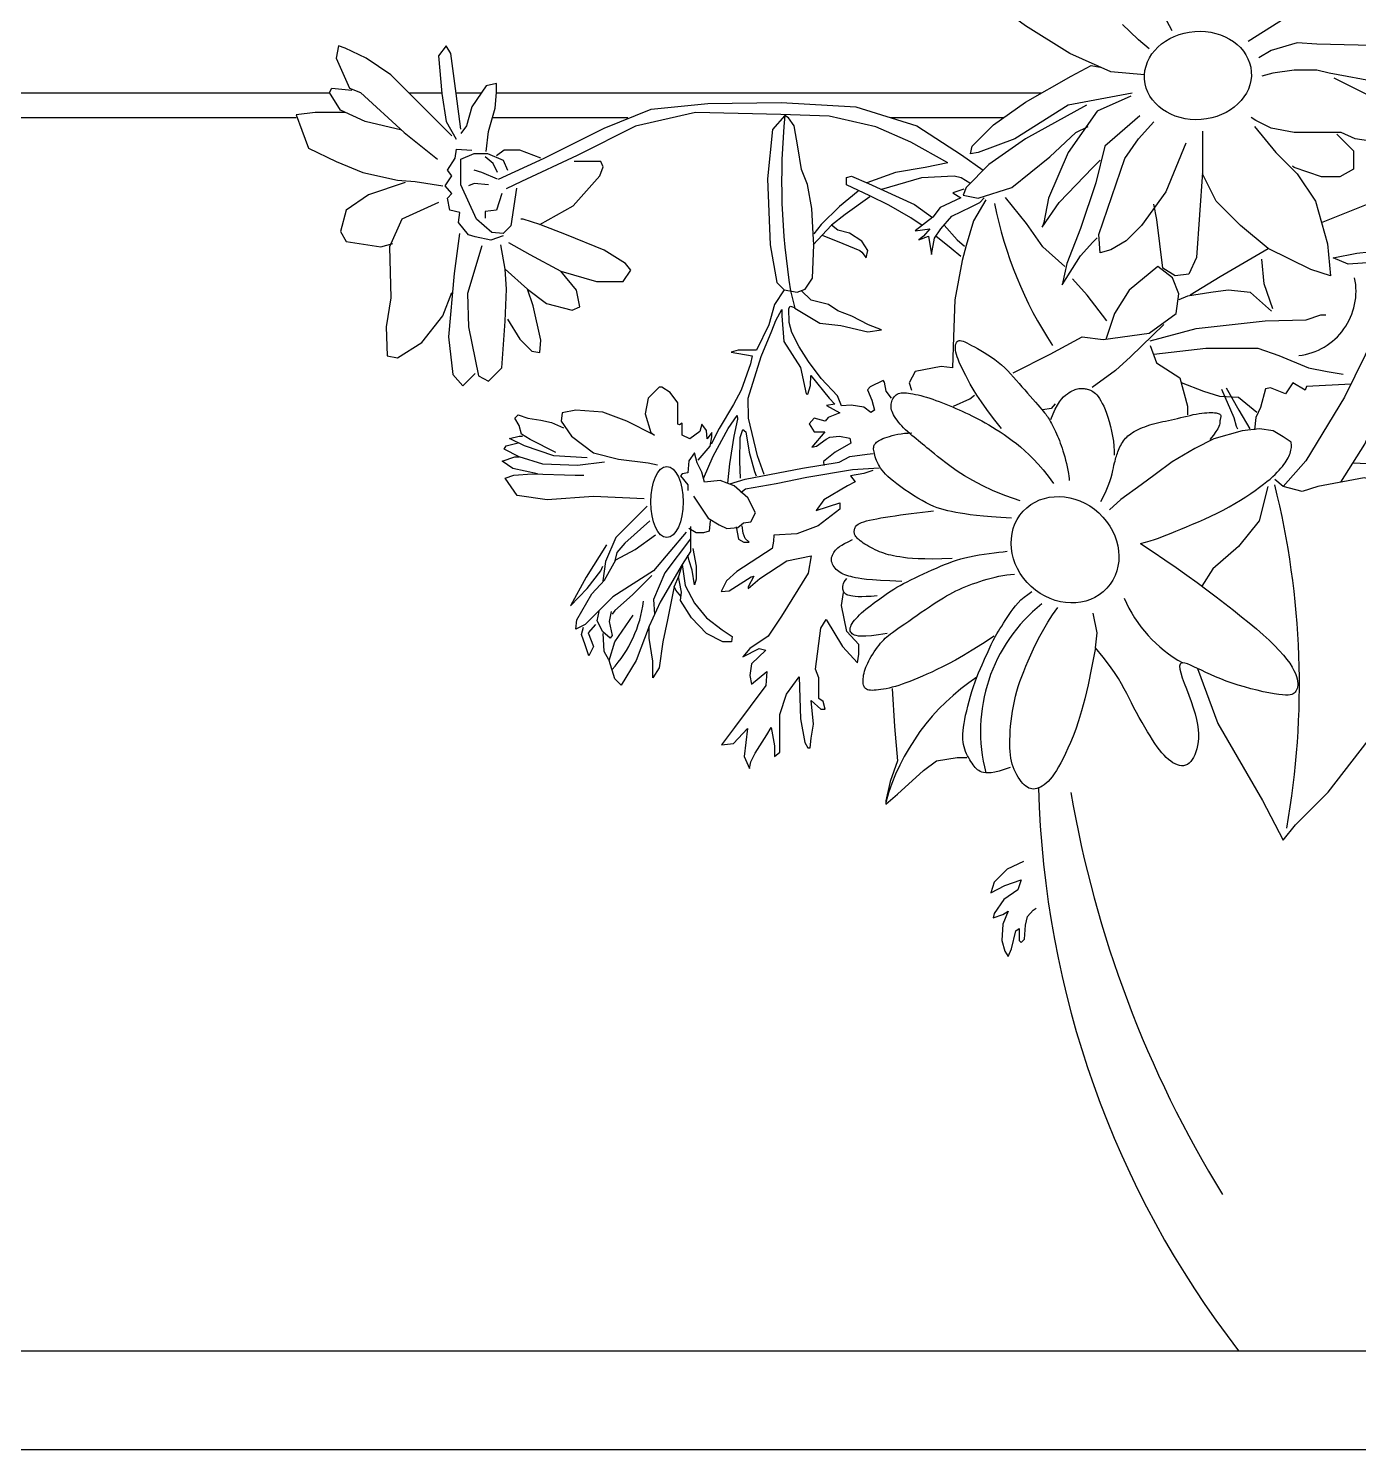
# Model space of a CAD drawing. Extents: x 737 to 6514, y 5490 to 9075.
# Drawn here: x 4669.1 to 4938.6, y 8012 to 8300 of the extents above; entities that cross this region are included whole.
import ezdxf

# ---------------------------------------------------------------- set-up
doc = ezdxf.new("R2010")
doc.units = 0
doc.header["$LTSCALE"] = 2.5
doc.header["$MEASUREMENT"] = 0
doc.layers.get('0').update_dxf_attribs({"linetype": 'CONTINUOUS'})
doc.layers.add('3', color=3, linetype='CONTINUOUS')
doc.layers.add('7', color=7, linetype='CONTINUOUS')

# ---------------------------------------------------------------- blocks, each defined once
blk = doc.blocks.new('花-8')
blk.add_lwpolyline([(-102.97, 178.31, 0.159331), (-39.65, 0), (39.65, 0, 0.159331), (102.97, 178.31, 0.159331)], format="xyb")
at = {"layer": '3'}
for points in [[(-67.97, 412.42), (-71.3, 415.32), (-74.09, 417.87), (-76.4, 420.14)], [(-63.19, 422.8), (-60.73, 418.21)], [(-69.42, 404.22), (-80.05, 405.19), (-93.08, 410.98), (-107.09, 419.66), (-118.68, 428.34), (-123.99, 434.13), (-122.54, 438.47), (-117.71, 437.51), (-93.57, 430.76), (-83.91, 428.83)], [(-36.59, 414.84), (-22.1, 424), (-5.2, 426.9), (9.29, 425.93), (17.02, 424), (25.71, 424.48), (23.29, 419.66), (17.02, 414.35), (6.87, 413.39), (-14.86, 413.87), (-21.13, 414.35), (-29.34, 411.94), (-33.21, 409.53)], [(-288.7, 384.87), (-297.15, 393.31), (-308.07, 404.22), (-315.82, 409.5), (-322.51, 412.66), (-324.62, 413.37), (-325.33, 409.5), (-321.1, 400), (-317.58, 398.59), (-303.85, 385.93), (-293.28, 377.48)], [(-285.88, 386.98), (-287.29, 398.24), (-289.05, 410.9), (-290.46, 413.37), (-292.93, 410.2), (-291.87, 398.24), (-290.46, 389.44), (-287.29, 383.81)], [(14.12, 413.39), (24.26, 410.49), (28.61, 406.64), (26.67, 404.22), (18.46, 402.29), (11.7, 402.29), (4.94, 401.81), (-10.99, 404.71), (-14.86, 405.67), (-22.1, 405.67), (-28.86, 404.71), (-32.24, 403.74)], [(-73.29, 398.43), (-93.57, 394.58), (-110.47, 383.96), (-122.06, 379.62), (-124.47, 379.14), (-123.99, 381.55), (-117.23, 388.3), (-107.09, 395.54), (-92.6, 403.74), (-86.32, 407.12), (-83.43, 406.64)], [(-277.79, 379.94), (-277.08, 386.28), (-274.97, 393.67), (-274.62, 398.59), (-274.62, 401.4), (-277.79, 400.7), (-282.36, 394.02), (-284.12, 388.04), (-285.88, 385.57)], [(-9.54, 403.26), (5.91, 395.54), (17.5, 389.75), (22.81, 384.93), (24.26, 381.55), (12.67, 381.55), (-2.78, 383.96), (-7.13, 385.89), (-15.34, 385.89), (-22.1, 385.89), (-29.34, 387.34), (-34.17, 389.75), (-35.62, 390.72)], [(-304.55, 386.63), (-316.17, 389.44), (-323.92, 392.96), (-327.44, 398.59), (-326.74, 400), (-320.4, 399.29)], [(-73.77, 397.47), (-84.39, 392.65), (-93.57, 379.62), (-99.84, 365.15), (-101.29, 357.43), (-101.78, 355.98), (-96.46, 363.7), (-85.84, 374.8), (-83.43, 377.21)], [(-322.51, 392.26), (-332.02, 392.26), (-338, 391.55), (-336.24, 386.63), (-334.13, 381), (-325.33, 376.78), (-316.88, 373.26), (-305.96, 370.8), (-300.32, 370.45), (-291.52, 369.04)], [(-273.9, 371.16), (-259.46, 377.84), (-240.44, 387.34), (-225.65, 393.32), (-207.69, 395.08), (-184.45, 395.43), (-160.85, 394.02), (-141.48, 388.04), (-127.4, 378.9), (-120.46, 373.98)], [(-131.73, 376.34), (-143.37, 382.87), (-154.45, 387.69), (-169.22, 391.1), (-184.56, 391.66), (-211.54, 392.23), (-230.57, 387.98), (-249.03, 378.61), (-266.64, 370.38), (-271.47, 368.11)], [(-87.77, 394.58), (-107.09, 383.96), (-118.68, 375.76), (-125.92, 368.53), (-126.89, 366.11), (-122.06, 365.15), (-111.43, 368.53), (-99.36, 378.17), (-91.15, 385.89), (-87.29, 387.82)], [(-174.32, 353.79), (-174.78, 361.84), (-176.16, 369.43), (-178, 374.25), (-179.15, 381.38), (-180.3, 388.05), (-182.14, 390.58), (-183.3, 391.27), (-187.21, 386.9), (-188.82, 371.27), (-187.9, 350.35), (-185.83, 338.39), (-183.53, 336.09), (-179.38, 335.4), (-176.85, 336.32), (-174.55, 339.77), (-174.09, 350.35), (-174.32, 353.79)], [(-70.87, 391.2), (-81.98, 381.55), (-84.87, 369.97), (-89.7, 355.5), (-94.05, 344.41), (-95.5, 337.65), (-89.7, 346.82), (-85.84, 351.16), (-84.39, 352.61)], [(-56.38, 382.52), (-62.66, 367.08), (-70.39, 356.47), (-75.22, 351.64), (-80.05, 348.75), (-83.43, 347.78), (-83.91, 353.57), (-75.7, 377.69), (-71.35, 383.96), (-66.52, 389.27)], [(-34.65, 387.82), (-27.89, 379.62), (-21.13, 372.87), (-15.34, 364.18), (-11.48, 350.68), (-10.51, 340.55), (-16.79, 342.48), (-30.31, 349.23), (-39, 356.47), (-46.73, 364.18), (-50.11, 370.94), (-51.07, 372.87)], [(-51.07, 386.37), (-51.07, 373.35), (-53, 346.34), (-55.42, 341.03), (-59.76, 340.55), (-63.63, 342.96), (-65.56, 358.4), (-66.52, 363.22)], [(-8.58, 385.41), (-3.27, 380.1), (-3.27, 374.31), (-7.61, 371.9), (-13.41, 371.9), (-22.1, 374.8), (-22.58, 375.28)], [(-272.49, 353.21), (-276.36, 351.8), (-281.29, 352.86), (-283.41, 353.56), (-286.58, 357.43), (-286.22, 360.6), (-289.39, 361.3), (-290.1, 365.17), (-288.69, 366.58), (-290.8, 369.04), (-288.69, 372.21), (-290.1, 373.97), (-287.63, 377.84), (-287.28, 380.65), (-282.35, 380.3)], [(-268.28, 368.34), (-270.04, 356.37), (-272.5, 353.91), (-276.02, 354.26), (-280.95, 358.48), (-285.88, 369.39), (-285.88, 377.48), (-281.66, 379.24), (-277.43, 379.24), (-272.5, 377.13), (-271.09, 373.96)], [(-274.25, 373.26), (-275.66, 376.08), (-278.12, 378.19)], [(-260.53, 377.83), (-267.22, 380.3), (-272.15, 380.3), (-274.62, 378.54)], [(-13.41, 357.43), (3.47, 364.19), (22.08, 373.22), (33.57, 382.38)], [(-274.25, 371.15), (-279.18, 373.26), (-281.65, 373.97)], [(-260.88, 356.73), (-250.32, 362.71), (-241.86, 372.2), (-240.81, 375.02), (-241.51, 376.78), (-247.15, 376.78), (-249.96, 376.78)], [(-131.73, 376.34), (-138.9, 374.79), (-148.26, 373.3), (-157.33, 370.03)], [(-303.49, 370.09), (-315.11, 366.22), (-322.16, 361.3), (-323.92, 354.61), (-322.16, 351.45), (-311.24, 349.69), (-307.37, 350.74)], [(-277.07, 369.39), (-281.65, 369.75), (-283.41, 369.04)], [(-139.83, 356.45), (-143.38, 358.92), (-150.35, 362.86), (-156.39, 365.87), (-163.82, 369.35), (-163.82, 371.67), (-162.19, 372.14), (-156.85, 369.82), (-142.22, 363.09), (-136.58, 359.02)], [(-124.75, 369.89), (-127.47, 371.52), (-129.65, 372.07), (-139.99, 371.52), (-152.68, 367.9)], [(-272.84, 366.58), (-274.6, 361.3), (-278.12, 360.95), (-278.12, 358.84)], [(-156.37, 365.52), (-164.19, 360), (-168.57, 356.55), (-174.32, 350.35)], [(-160.05, 367.36), (-166.04, 362.53), (-171.79, 356.78), (-174.09, 353.79)], [(-126.66, 367.96), (-130.15, 366.8), (-127.59, 365.18), (-134.09, 362.16), (-136.42, 359.15), (-141.99, 354.74), (-137.34, 355.44), (-139.43, 353.12), (-140.83, 351.96), (-137.81, 353.12), (-136.88, 347.32), (-135.95, 352.42), (-133.86, 355.44), (-130.38, 359.38), (-124.34, 362.39), (-121.55, 363.79), (-120.16, 365.18)], [(-94.62, 343.45), (-101.67, 349.7), (-106.76, 357.14), (-113.41, 365.35)], [(-292.93, 363.76), (-304.55, 358.48), (-308.42, 349.69), (-308.07, 333.51), (-309.48, 324.36), (-309.13, 315.21), (-305.96, 314.51), (-298.21, 319.43), (-291.52, 327.88), (-288.7, 335.27)], [(-119.68, 364.57), (-123.59, 357.92), (-125.94, 350.1), (-127.12, 345.4), (-129.47, 332.89), (-129.86, 321.15), (-130.25, 311.37), (-133.77, 311.77), (-141.99, 310.2), (-143.95, 306.68), (-143.17, 304.33)], [(-270.74, 351.1), (-264.05, 347.23), (-254.19, 341.95), (-242.92, 338.78), (-234.47, 338.78), (-232, 342.3), (-233.76, 344.41), (-240.46, 348.63), (-252.43, 353.56), (-260.88, 356.73), (-266.16, 358.48), (-266.87, 358.48)], [(-171.44, 353.45), (-164.88, 350.8), (-159.59, 348.51), (-158.9, 348.05), (-157.52, 346.21), (-157.06, 348.51), (-158.9, 351.49), (-162.81, 354.02), (-166.5, 354.94), (-168.57, 356.55)], [(-132.87, 356.56), (-128.75, 351.96), (-126.43, 349.87)], [(22, 357.54), (10.38, 335.52), (-6.09, 302.07), (-18.32, 281.89), (-25.49, 273.82)], [(-286.24, 353.91), (-288, 341.25), (-289.76, 321.19), (-288.35, 309.23), (-285.18, 305.71), (-283.42, 307.47), (-281.31, 309.58)], [(-127.59, 346.62), (-130.61, 349.17), (-135.47, 353.12)], [(-279.19, 350.04), (-283.77, 334.91), (-283.42, 324.36), (-280.25, 308.88), (-277.08, 307.12), (-272.85, 311.34), (-271.8, 326.12), (-271.45, 336.32), (-271.8, 342.65), (-273.21, 350.39)], [(-54.99, 334.46), (-45.43, 340.3), (-30.31, 349.23)], [(12.65, 345.4), (5.61, 345.01), (-4.96, 344.23), (-9.66, 346.18), (-2.22, 347.75), (9.52, 348.92), (18.14, 349.7)], [(-271.8, 342.65), (-264.76, 336.32), (-258.77, 331.75), (-250.67, 329.64), (-248.2, 330.69), (-249.26, 335.97), (-254.19, 341.95)], [(-111.06, 309.81), (-99.32, 315.68), (-89.14, 321.15), (-82.48, 320.37), (-68, 322.33), (-59.38, 328.58), (-58.6, 334.84), (-60.56, 339.93), (-65.26, 343.45), (-74.26, 336.01), (-78.96, 328.58), (-81.7, 320.37)], [(-28.76, 330.12), (-31.5, 337.94), (-32.28, 345.76)], [(-81.31, 326.24), (-87.57, 334.45), (-92.27, 339.54)], [(-271.09, 326.82), (-267.22, 320.49), (-263.35, 316.62), (-260.88, 316.27), (-260.53, 320.14), (-262.99, 331.04), (-264.76, 336.32)], [(-183.53, 336.09), (-186.52, 331.48), (-188.36, 325.05), (-192.27, 317), (-194.58, 317), (-198.03, 317), (-200.33, 316.31), (-193.66, 315.16), (-194.12, 312.63), (-197.11, 304.35), (-199.57, 299.79), (-204.1, 292.15), (-206.65, 287.2)], [(-181.45, 335.75), (-180.08, 330.33), (-172.25, 325.51), (-165.58, 324.82), (-157.06, 322.75), (-152.69, 323.44), (-156.83, 325.05), (-162.13, 327.8), (-166.5, 329.41), (-169.49, 331.48), (-175.01, 332.86), (-178.12, 335.86)], [(-29.24, 329.37), (-35.89, 335.23), (-42.94, 336.01), (-48.42, 335.23), (-55.86, 334.06), (-58.6, 332.89)], [(-189.8, 277.58), (-191.92, 283.52), (-194.75, 295.41), (-194.89, 301.77), (-190.79, 314.93), (-187.39, 323.14), (-186.11, 326.39), (-184.26, 329.9), (-184.26, 327.84), (-183.58, 319.74), (-178.36, 311.51), (-176.57, 303.14), (-176.02, 303.01), (-175.2, 305.75), (-175.06, 308.91), (-169.3, 301.77), (-167.51, 299.85), (-170.12, 299.44), (-165.86, 297.11), (-169.57, 295.6), (-170.53, 294.5), (-173.96, 295.46), (-175.61, 293.68), (-173.96, 291.07), (-170.67, 291.07), (-174.79, 286.27), (-173.28, 286.54), (-170.26, 288.74), (-169.02, 289.43), (-166, 289.7), (-162.7, 289.15), (-162.43, 287.5), (-167.37, 284.62), (-171.08, 281.74), (-170.97, 280.4)], [(-149.49, 301.74), (-151.25, 303.94), (-151.7, 306.8), (-152.14, 307.35), (-156.32, 305.37), (-157.09, 304.38), (-155.77, 301.19), (-154.89, 298), (-156.1, 297.23), (-158.3, 298.88), (-162.27, 299.54), (-165.35, 299.32), (-166.67, 302.51), (-171.74, 308.01), (-175.75, 313.34), (-178.77, 318.08), (-181.07, 322.53), (-181.93, 325.76), (-182, 330.14), (-181.64, 330.93), (-180.42, 330.57), (-180.13, 330.43)], [(-63.3, 325.06), (-73.87, 314.89), (-78.57, 310.59), (-86.01, 305.12)], [(-67.61, 319.98), (-53.12, 323.89), (-31.2, 326.24), (-18.28, 326.63), (-13.58, 328.19), (-12.01, 328.19)], [(-114.73, 292.14), (-117.24, 295.35), (-119.34, 298.16), (-121.07, 300.6), (-122.48, 302.72), (-123.63, 304.58), (-124.57, 306.2), (-125.34, 307.64), (-126.01, 308.94), (-126.61, 310.13), (-127.15, 311.24), (-127.64, 312.26), (-128.06, 313.21), (-128.42, 314.08), (-128.72, 314.9), (-128.96, 315.65), (-129.14, 316.36), (-129.25, 317.03), (-129.3, 317.64), (-129.29, 318.2), (-129.22, 318.7), (-129.1, 319.12), (-128.93, 319.48), (-128.71, 319.75), (-128.45, 319.94), (-128.14, 320.04), (-127.78, 320.05), (-127.37, 319.97), (-126.89, 319.82), (-126.34, 319.59), (-125.71, 319.29), (-124.99, 318.92), (-124.18, 318.5), (-123.28, 318.01), (-122.29, 317.47), (-121.24, 316.88), (-120.15, 316.23), (-119.03, 315.53), (-117.91, 314.79), (-116.8, 314), (-115.72, 313.16), (-114.68, 312.29), (-113.69, 311.37), (-112.74, 310.42), (-111.81, 309.45), (-110.91, 308.46), (-110.01, 307.44), (-109.13, 306.42), (-108.25, 305.4), (-107.36, 304.37), (-106.48, 303.36), (-105.61, 302.37), (-104.78, 301.42), (-103.99, 300.51), (-103.25, 299.68), (-102.58, 298.91), (-102, 298.24), (-101.5, 297.65), (-101.08, 297.15), (-100.72, 296.71), (-100.41, 296.31), (-100.14, 295.93), (-99.89, 295.56), (-99.65, 295.16), (-99.4, 294.73), (-99.14, 294.25), (-98.85, 293.71), (-98.55, 293.13), (-98.24, 292.51), (-97.93, 291.86), (-97.61, 291.19), (-97.29, 290.49), (-96.98, 289.78), (-96.68, 289.06), (-96.38, 288.33), (-96.09, 287.57), (-95.81, 286.79), (-95.53, 285.96), (-95.25, 285.1), (-94.98, 284.17), (-94.7, 283.19), (-94.43, 282.15), (-94.16, 281.07), (-93.91, 279.99), (-93.69, 278.94), (-93.5, 277.96), (-93.36, 277.06), (-93.26, 276.3), (-93.23, 275.69)], [(-67.61, 318.41), (-65.65, 312.94), (-58.21, 308.24), (-55.86, 299.25), (-55.86, 296.51)], [(-66.43, 315.68), (-49.99, 317.63), (-33.54, 317.63), (-26.89, 315.28), (-17.49, 311.37), (-11.62, 310.2), (-6.53, 309.42)], [(-33.85, 297.27), (-39.72, 301.96), (-45.59, 302.35), (-50.68, 303.92), (-57.73, 306.65)], [(-4.05, 306.22), (-18.19, 305.48), (-18.58, 304.31), (-22.49, 306.65), (-24.84, 303.13), (-29.54, 305.09), (-31.11, 304.7), (-32.67, 298.83), (-34.24, 295.7), (-34.63, 291.79)], [(-7.26, 275.18), (0.28, 287.2), (10.38, 310.56), (13.57, 305.78), (12.51, 293.57), (7.73, 284.54), (3.47, 280.83), (-3.49, 281.19)], [(-210.77, 282.17), (-206.97, 286.56), (-206.38, 289.48), (-206.38, 290.94), (-207.84, 288.9), (-208.14, 291.53), (-209.6, 293.58), (-210.19, 291.24), (-213.41, 288.9), (-215.75, 290.07), (-215.75, 293.87), (-216.63, 293.28), (-217.21, 293.58), (-217.21, 297.38), (-217.21, 300.3), (-219.55, 303.52), (-222.19, 305.27), (-223.07, 305.27), (-226.58, 301.76), (-227.46, 296.79), (-225.7, 290.94), (-224.53, 290.07), (-233.31, 294.45), (-240.92, 297.38), (-249.41, 297.96), (-253.8, 297.08), (-254.09, 294.45), (-250.87, 289.77), (-243.85, 284.51), (-235.94, 282.46), (-226.58, 281.29), (-223.65, 280.71)], [(-108.78, 269.29), (-113.3, 270.86), (-117.29, 272.47), (-120.78, 274.08), (-123.81, 275.68), (-126.44, 277.22), (-128.71, 278.69), (-130.64, 280.06), (-132.3, 281.29), (-133.72, 282.37), (-134.92, 283.31), (-135.96, 284.13), (-136.85, 284.86), (-137.63, 285.5), (-138.34, 286.09), (-139, 286.65), (-139.66, 287.19), (-140.32, 287.74), (-141.01, 288.29), (-141.7, 288.85), (-142.39, 289.42), (-143.08, 290), (-143.76, 290.58), (-144.43, 291.17), (-145.07, 291.76), (-145.68, 292.37), (-146.27, 292.97), (-146.81, 293.58), (-147.32, 294.18), (-147.78, 294.78), (-148.2, 295.36), (-148.57, 295.93), (-148.88, 296.48), (-149.14, 297.02), (-149.34, 297.53), (-149.49, 298.02), (-149.6, 298.5), (-149.65, 298.97), (-149.66, 299.42), (-149.64, 299.86), (-149.57, 300.29), (-149.46, 300.72), (-149.33, 301.13), (-149.15, 301.52), (-148.94, 301.89), (-148.69, 302.23), (-148.41, 302.54), (-148.09, 302.81), (-147.74, 303.03), (-147.35, 303.21), (-146.92, 303.34), (-146.45, 303.42), (-145.95, 303.46), (-145.4, 303.47), (-144.8, 303.43), (-144.16, 303.36), (-143.47, 303.26), (-142.73, 303.13), (-141.94, 302.98), (-141.12, 302.79), (-140.25, 302.58), (-139.34, 302.33), (-138.41, 302.06), (-137.44, 301.76), (-136.46, 301.43), (-135.44, 301.08), (-134.42, 300.7), (-133.38, 300.29), (-132.33, 299.87), (-131.28, 299.44), (-130.23, 298.99), (-129.18, 298.54), (-128.15, 298.08), (-127.12, 297.63), (-126.11, 297.16), (-125.09, 296.69), (-124.08, 296.2), (-123.05, 295.69), (-122, 295.15), (-120.93, 294.58), (-119.84, 293.97), (-118.7, 293.32), (-117.54, 292.63), (-116.34, 291.88), (-115.12, 291.09), (-113.87, 290.25), (-112.6, 289.35), (-111.31, 288.4), (-110, 287.38), (-108.68, 286.31), (-107.33, 285.14), (-105.95, 283.86), (-104.53, 282.44), (-103.06, 280.85), (-101.53, 279.06), (-99.93, 277.04), (-98.26, 274.78)], [(-129.86, 299.25), (-124.77, 301.6), (-123.2, 302.77)], [(-99.1, 294.98), (-98.4, 296.79), (-97.7, 298.31), (-97.01, 299.58), (-96.33, 300.63), (-95.67, 301.48), (-95.03, 302.18), (-94.42, 302.74), (-93.84, 303.19), (-93.3, 303.58), (-92.79, 303.89), (-92.31, 304.15), (-91.85, 304.36), (-91.42, 304.52), (-91.02, 304.64), (-90.63, 304.73), (-90.25, 304.79), (-89.9, 304.84), (-89.55, 304.86), (-89.21, 304.87), (-88.87, 304.86), (-88.54, 304.83), (-88.21, 304.78), (-87.87, 304.73), (-87.54, 304.66), (-87.19, 304.57), (-86.84, 304.46), (-86.49, 304.32), (-86.12, 304.14), (-85.74, 303.91), (-85.35, 303.61), (-84.95, 303.25), (-84.54, 302.81), (-84.12, 302.28), (-83.68, 301.66), (-83.24, 300.95), (-82.8, 300.13), (-82.35, 299.2), (-81.9, 298.16), (-81.46, 297.01), (-81.02, 295.73), (-80.6, 294.34), (-80.2, 292.85), (-79.84, 291.29), (-79.52, 289.71), (-79.27, 288.13), (-79.1, 286.58), (-79.02, 285.1), (-79.04, 283.71)], [(-45.1, 304.62), (-41.18, 295.63), (-40.4, 292.89), (-40.01, 292.11)], [(-43.53, 305.02), (-39.62, 297.98), (-36.09, 292.11)], [(-97.75, 300.03), (-98.93, 298.47), (-101.67, 298.08)], [(-83.22, 269.09), (-82.29, 270.84), (-81.53, 272.46), (-80.91, 273.97), (-80.41, 275.36), (-80.02, 276.63), (-79.71, 277.78), (-79.47, 278.82), (-79.27, 279.74), (-79.09, 280.55), (-78.92, 281.25), (-78.77, 281.87), (-78.63, 282.43), (-78.49, 282.94), (-78.34, 283.41), (-78.19, 283.87), (-78.03, 284.33), (-77.85, 284.81), (-77.66, 285.31), (-77.44, 285.81), (-77.21, 286.31), (-76.97, 286.81), (-76.7, 287.3), (-76.42, 287.78), (-76.11, 288.23), (-75.79, 288.66), (-75.44, 289.07), (-75.07, 289.46), (-74.67, 289.83), (-74.23, 290.18), (-73.76, 290.53), (-73.25, 290.86), (-72.7, 291.19), (-72.1, 291.51), (-71.46, 291.83), (-70.79, 292.14), (-70.08, 292.45), (-69.34, 292.74), (-68.58, 293.01), (-67.79, 293.28), (-66.99, 293.52), (-66.17, 293.75), (-65.34, 293.96), (-64.49, 294.16), (-63.63, 294.35), (-62.74, 294.54), (-61.83, 294.74), (-60.91, 294.94), (-59.95, 295.16), (-58.97, 295.38), (-57.98, 295.62), (-56.97, 295.87), (-55.97, 296.1), (-54.98, 296.33), (-54, 296.55), (-53.06, 296.74), (-52.15, 296.9), (-51.28, 297.02), (-50.47, 297.11), (-49.7, 297.18), (-49, 297.21), (-48.35, 297.22), (-47.76, 297.2), (-47.24, 297.16), (-46.78, 297.1), (-46.4, 297.03), (-46.09, 296.94), (-45.83, 296.84), (-45.63, 296.72), (-45.48, 296.59), (-45.38, 296.45), (-45.32, 296.29), (-45.29, 296.13), (-45.29, 295.96), (-45.31, 295.77), (-45.35, 295.57), (-45.4, 295.36), (-45.45, 295.14), (-45.5, 294.9), (-45.54, 294.64), (-45.57, 294.37), (-45.57, 294.08), (-45.61, 293.73), (-45.7, 293.3), (-45.91, 292.75), (-46.27, 292.05), (-46.83, 291.17), (-47.64, 290.07), (-48.74, 288.72)], [(-255.77, 284.58), (-263.96, 288.67), (-266.69, 290.37), (-267.37, 293.1), (-268.74, 295.49), (-267.71, 296.51), (-264.64, 295.49), (-260.55, 294.8), (-257.14, 294.12), (-253.39, 292.42)], [(-209.06, 276.31), (-205.94, 283.38), (-201.27, 292.15), (-198.43, 296.26), (-198.29, 295.12), (-199.43, 289.75), (-200.84, 280.98), (-201.41, 274.89)], [(-245.88, 282.88), (-256.46, 283.56), (-265.67, 286.63), (-270.44, 289.01), (-267.37, 289.69), (-266.35, 289.69)], [(-197.3, 276.45), (-197.59, 281.68), (-197.44, 289.32), (-196.59, 291.87), (-195.6, 291.16), (-194.61, 284.65), (-192.91, 278.57), (-192.35, 277.16)], [(-111.52, 263.81), (-114.9, 263.99), (-117.85, 264.19), (-120.42, 264.41), (-122.66, 264.63), (-124.61, 264.87), (-126.32, 265.11), (-127.84, 265.36), (-129.21, 265.6), (-130.48, 265.84), (-131.67, 266.1), (-132.81, 266.38), (-133.92, 266.69), (-135.02, 267.06), (-136.14, 267.49), (-137.29, 268), (-138.51, 268.61), (-139.81, 269.32), (-141.16, 270.11), (-142.54, 270.97), (-143.93, 271.87), (-145.28, 272.79), (-146.58, 273.71), (-147.79, 274.61), (-148.88, 275.46), (-149.84, 276.26), (-150.67, 277), (-151.39, 277.7), (-152, 278.36), (-152.52, 278.99), (-152.97, 279.6), (-153.35, 280.2), (-153.69, 280.8), (-153.98, 281.4), (-154.24, 282), (-154.47, 282.59), (-154.67, 283.18), (-154.83, 283.73), (-154.96, 284.27), (-155.06, 284.76), (-155.13, 285.21), (-155.18, 285.62), (-155.19, 285.98), (-155.17, 286.3), (-155.11, 286.59), (-155.02, 286.86), (-154.9, 287.11), (-154.73, 287.34), (-154.52, 287.57), (-154.27, 287.8), (-153.97, 288.03), (-153.62, 288.26), (-153.22, 288.49), (-152.75, 288.73), (-152.22, 288.96), (-151.62, 289.2), (-150.94, 289.44), (-150.19, 289.68), (-149.36, 289.92), (-148.46, 290.15), (-147.5, 290.35), (-146.48, 290.52), (-145.4, 290.66), (-144.27, 290.74), (-143.09, 290.77)], [(-23.03, 287.88), (-25.54, 289.55), (-28.67, 291.43), (-33.06, 292.06), (-38.49, 291.43), (-47.48, 288.93), (-53.54, 285.8), (-60.65, 281.62), (-66.08, 277.65), (-70.47, 274.31), (-76.95, 269.72), (-80.5, 266.38)], [(-240.42, 281.51), (-248.95, 280.49), (-259.87, 280.83), (-267.37, 283.22), (-272.15, 285.6), (-271.47, 286.63), (-267.71, 287.65), (-267.71, 287.65)], [(-212.24, 270.77), (-207.55, 263.75), (-204.04, 261.7), (-201.7, 260.53), (-198.19, 260.83), (-196.43, 262.29), (-194.09, 262.58), (-192.62, 265.5), (-194.97, 270.18), (-199.36, 273.98), (-203.75, 275.74), (-208.72, 275.15), (-209.6, 278.37), (-211.06, 281.29), (-211.94, 284.51), (-213.7, 281.88), (-213.99, 278.08), (-215.75, 277.79), (-216.33, 277.2), (-213.99, 274.28), (-213.99, 272.52)], [(-200.74, 274.59), (-195.9, 276.07), (-177.66, 279.61), (-166.12, 281.47), (-162.76, 283.33), (-157.18, 284.07), (-155.32, 284.26)], [(-70.68, 255.73), (-69.11, 256.13), (-67.67, 256.54), (-66.32, 256.97), (-65.01, 257.43), (-63.72, 257.93), (-62.4, 258.45), (-61.01, 259.03), (-59.52, 259.65), (-57.89, 260.32), (-56.14, 261.04), (-54.29, 261.82), (-52.38, 262.64), (-50.42, 263.5), (-48.44, 264.41), (-46.46, 265.36), (-44.52, 266.34), (-42.63, 267.37), (-40.8, 268.41), (-39.05, 269.47), (-37.39, 270.52), (-35.82, 271.56), (-34.35, 272.58), (-33, 273.56), (-31.77, 274.49), (-30.67, 275.36), (-29.7, 276.17), (-28.84, 276.93), (-28.07, 277.65), (-27.4, 278.32), (-26.8, 278.96), (-26.26, 279.57), (-25.78, 280.16), (-25.35, 280.72), (-24.95, 281.27), (-24.59, 281.8), (-24.28, 282.32), (-24, 282.83), (-23.75, 283.32), (-23.54, 283.81), (-23.36, 284.3), (-23.21, 284.78), (-23.1, 285.26), (-23.01, 285.72), (-22.95, 286.18), (-22.93, 286.63), (-22.93, 287.06), (-22.97, 287.48), (-23.03, 287.88)], [(-261.57, 277.76), (-269.42, 279.47), (-272.83, 281.85), (-268.74, 283.22), (-267.37, 283.22)], [(-153.46, 279.61), (-161.83, 279.05), (-176.35, 276.63), (-186.03, 274.59), (-195.71, 272.91), (-197.2, 271.8)], [(-227.8, 269.93), (-243.83, 270.61), (-258.5, 269.58), (-268.05, 270.95), (-271.81, 276.4), (-269.08, 277.42), (-263.28, 277.76), (-249.63, 277.42), (-246.9, 277.42)], [(-155.46, 278.84), (-158.25, 277.91), (-162.54, 277.16), (-161.05, 275.31), (-163.47, 274), (-170.91, 269.54), (-173.33, 266.19), (-165.89, 268.61), (-165.89, 266.57), (-172.77, 261.36), (-179.47, 258.76), (-186.73, 258.38), (-186.92, 256.52), (-187.29, 254.11), (-198.46, 246.85), (-201.81, 243.88), (-203.49, 240.53), (-200.88, 240.72), (-193.99, 245.18), (-193.06, 245.37), (-194.92, 242.02), (-194.92, 241.46), (-191.2, 244.62), (-182.64, 250.2), (-175.01, 251.88), (-175.94, 246.3), (-184.31, 232.72), (-188.6, 226.4), (-194.37, 222.49), (-196.6, 219.89), (-191.39, 222.49), (-189.34, 221.94), (-193.81, 217.66), (-194.37, 213.94), (-193.81, 211.15), (-188.97, 215.24), (-189.34, 210.78), (-199.23, 197.48), (-203.33, 192.01), (-199.57, 192.36), (-195.12, 197.14), (-196.15, 188.26), (-194.44, 184.5), (-194.1, 186.55), (-192.73, 189.28), (-188.97, 195.09), (-187.6, 197.48), (-186.58, 191.67), (-186.58, 188.26), (-184.87, 189.62), (-184.87, 192.7), (-184.87, 196.8), (-184.87, 201.58), (-182.81, 208.07), (-178.71, 213.53), (-178.37, 200.21), (-177, 192.7), (-175.98, 190.99), (-175.29, 190.99), (-174.95, 194.06), (-174.27, 198.5), (-174.95, 206.02), (-171.87, 203.29), (-170.51, 203.29), (-171.19, 205.68), (-172.56, 206.7), (-172.56, 213.19), (-173.58, 215.92), (-171.87, 228.9), (-170.16, 231.64), (-165.04, 223.1), (-160.25, 217.97), (-159.91, 220.71), (-159.91, 223.78), (-163.67, 227.88), (-165.38, 236.08), (-164.69, 240.18)], [(-52.62, 216.17), (-46.18, 198.77), (-32.03, 174.3), (-25.49, 161.79), (-21.68, 166.68), (-11.34, 177.02), (3.9, 196.6), (19.69, 221.07), (25.68, 236.29), (26.22, 247.72), (22.96, 259.68), (14.79, 271.1), (9.89, 274.36), (0.09, 276.54), (-14.61, 273.82), (-19.51, 272.19), (-25.49, 273.82), (-28.22, 275.99)], [(-30.39, 273.82), (-33.11, 262.94), (-39.65, 254.79), (-47.81, 247.72), (-51.24, 242.24)], [(-226.87, 267.55), (-236.82, 257.61), (-240.04, 250.01), (-240.92, 243.87)], [(-130.28, 251.02), (-133.63, 250.89), (-136.52, 250.83), (-139, 250.84), (-141.11, 250.9), (-142.9, 251.01), (-144.43, 251.14), (-145.75, 251.3), (-146.9, 251.47), (-147.93, 251.64), (-148.87, 251.82), (-149.72, 252), (-150.5, 252.2), (-151.24, 252.4), (-151.94, 252.63), (-152.62, 252.88), (-153.3, 253.15), (-154, 253.45), (-154.69, 253.77), (-155.39, 254.11), (-156.07, 254.46), (-156.73, 254.82), (-157.36, 255.18), (-157.95, 255.54), (-158.49, 255.89), (-158.97, 256.23), (-159.41, 256.55), (-159.79, 256.86), (-160.12, 257.16), (-160.4, 257.44), (-160.64, 257.72), (-160.84, 257.99), (-161, 258.25), (-161.13, 258.51), (-161.22, 258.75), (-161.28, 259), (-161.32, 259.24), (-161.33, 259.48), (-161.31, 259.73), (-161.28, 259.98), (-161.23, 260.23), (-161.17, 260.49), (-161.07, 260.76), (-160.93, 261.03), (-160.73, 261.3), (-160.45, 261.57), (-160.09, 261.84), (-159.61, 262.1), (-159.02, 262.36), (-158.3, 262.62), (-157.44, 262.87), (-156.47, 263.11), (-155.37, 263.35), (-154.17, 263.59), (-152.86, 263.83), (-151.45, 264.06), (-149.95, 264.31), (-148.37, 264.55), (-146.71, 264.79), (-145, 265.04), (-143.26, 265.27), (-141.49, 265.5), (-139.72, 265.71), (-137.96, 265.91), (-136.23, 266.1)], [(-225.99, 262.87), (-233.9, 255.85), (-236.53, 252.93), (-237.12, 250.3)], [(-213.11, 261.12), (-213.11, 253.22), (-215.75, 249.13), (-216.92, 245.33), (-218.38, 242.11), (-220.43, 231.58), (-221.89, 224.57), (-223.07, 216.38), (-225.11, 213.16), (-225.11, 218.43), (-226.29, 225.74), (-226.29, 229.54)], [(-206.97, 262.87), (-207.26, 259.66), (-209.02, 259.07), (-211.36, 259.07), (-213.7, 260.53)], [(-198.69, 261.01), (-197.95, 257.11), (-196.27, 256.18), (-194.6, 256.18), (-195.9, 257.29), (-196.46, 258.97), (-196.83, 261.38)], [(-214.58, 259.36), (-224.82, 247.08), (-237.7, 238.89), (-246.48, 230.12), (-249.41, 228.66), (-249.12, 231.58), (-244.43, 239.77), (-240.34, 244.16), (-236.82, 250.59), (-230.68, 253.81), (-224.24, 258.49)], [(-213.11, 257.17), (-221.31, 246.5), (-224.82, 238.02), (-224.53, 233.34)], [(-146.29, 243.7), (-150.03, 243.88), (-153.06, 244.05), (-155.49, 244.22), (-157.4, 244.39), (-158.88, 244.56), (-160.04, 244.73), (-160.96, 244.9), (-161.73, 245.08), (-162.43, 245.25), (-163.08, 245.42), (-163.69, 245.61), (-164.26, 245.81), (-164.79, 246.03), (-165.28, 246.26), (-165.75, 246.53), (-166.19, 246.83), (-166.61, 247.16), (-167, 247.52), (-167.35, 247.91), (-167.67, 248.31), (-167.95, 248.73), (-168.18, 249.16), (-168.36, 249.59), (-168.48, 250.03), (-168.53, 250.45), (-168.53, 250.87), (-168.47, 251.28), (-168.36, 251.68), (-168.21, 252.08), (-168.03, 252.47), (-167.81, 252.85), (-167.56, 253.22), (-167.29, 253.59), (-166.96, 253.97), (-166.54, 254.36), (-165.99, 254.78), (-165.28, 255.23), (-164.38, 255.74), (-163.24, 256.31), (-161.84, 256.96)], [(-239.75, 255.27), (-246.19, 245.04), (-251.17, 235.97), (-245.9, 241.53), (-241.51, 247.08), (-240.92, 248.54)], [(-212.47, 254.13), (-211.35, 248.55), (-211.35, 244.46), (-211.91, 242.6), (-212.65, 247.25), (-213.58, 250.23), (-213.95, 252.09)], [(-150.86, 227.25), (-153.65, 226.82), (-155.89, 226.54), (-157.64, 226.39), (-158.99, 226.36), (-159.99, 226.42), (-160.72, 226.55), (-161.25, 226.73), (-161.65, 226.95), (-161.98, 227.18), (-162.24, 227.44), (-162.44, 227.71), (-162.58, 228.01), (-162.65, 228.33), (-162.65, 228.67), (-162.59, 229.05), (-162.45, 229.46), (-162.25, 229.91), (-161.97, 230.39), (-161.63, 230.89), (-161.22, 231.42), (-160.76, 231.98), (-160.23, 232.55), (-159.65, 233.13), (-159.02, 233.73), (-158.34, 234.33), (-157.62, 234.94), (-156.86, 235.55), (-156.08, 236.15), (-155.28, 236.76), (-154.47, 237.36), (-153.65, 237.95), (-152.85, 238.53), (-152.05, 239.09), (-151.26, 239.65), (-150.45, 240.19), (-149.62, 240.74), (-148.74, 241.3), (-147.82, 241.86), (-146.83, 242.43), (-145.76, 243.02), (-144.6, 243.63), (-143.36, 244.25), (-142.07, 244.89), (-140.73, 245.52), (-139.37, 246.16), (-138, 246.78), (-136.65, 247.39), (-135.31, 247.97), (-134.02, 248.53), (-132.75, 249.05), (-131.49, 249.55), (-130.23, 250.02), (-128.95, 250.45), (-127.63, 250.85), (-126.26, 251.22), (-124.83, 251.55), (-123.32, 251.85), (-121.76, 252.11), (-120.17, 252.35), (-118.59, 252.57), (-117.04, 252.77), (-115.56, 252.95), (-114.17, 253.13), (-112.9, 253.3)], [(-70.68, 255.73), (-66.72, 253.12), (-62.96, 250.58), (-59.39, 248.11), (-56, 245.71), (-52.78, 243.38), (-49.7, 241.1), (-46.77, 238.88), (-43.96, 236.72), (-41.27, 234.61), (-38.7, 232.56), (-36.28, 230.58), (-34.01, 228.67), (-31.91, 226.83), (-29.99, 225.08), (-28.27, 223.42), (-26.75, 221.86), (-25.45, 220.4), (-24.36, 219.05), (-23.45, 217.79), (-22.71, 216.62), (-22.13, 215.55), (-21.68, 214.56), (-21.35, 213.66), (-21.12, 212.84), (-20.98, 212.09), (-20.92, 211.42), (-20.92, 210.82), (-20.99, 210.28), (-21.12, 209.81), (-21.29, 209.38), (-21.5, 209), (-21.75, 208.67), (-22.03, 208.38), (-22.36, 208.13), (-22.77, 207.93), (-23.29, 207.79), (-23.94, 207.71), (-24.75, 207.7), (-25.75, 207.77), (-26.96, 207.91), (-28.41, 208.13), (-30.05, 208.43), (-31.84, 208.8), (-33.76, 209.24), (-35.74, 209.74), (-37.75, 210.29), (-39.75, 210.88), (-41.7, 211.52), (-43.55, 212.18), (-45.31, 212.87), (-46.97, 213.56), (-48.53, 214.25), (-49.99, 214.92), (-51.35, 215.57), (-52.62, 216.17), (-53.79, 216.72), (-54.86, 217.21), (-55.82, 217.59), (-56.64, 217.84), (-57.32, 217.93), (-57.83, 217.82), (-58.17, 217.48), (-58.31, 216.87), (-58.24, 215.96), (-57.95, 214.74), (-57.48, 213.24), (-56.88, 211.53), (-56.18, 209.66), (-55.44, 207.69), (-54.71, 205.69), (-54.03, 203.7), (-53.44, 201.8), (-52.99, 200.01), (-52.67, 198.36), (-52.47, 196.83), (-52.38, 195.41), (-52.39, 194.09), (-52.49, 192.87), (-52.66, 191.74), (-52.89, 190.69), (-53.17, 189.71), (-53.51, 188.81), (-53.89, 188), (-54.32, 187.28), (-54.79, 186.66), (-55.3, 186.15), (-55.85, 185.75), (-56.43, 185.48), (-57.05, 185.33), (-57.69, 185.31), (-58.36, 185.41), (-59.04, 185.61), (-59.74, 185.91), (-60.44, 186.31), (-61.15, 186.79), (-61.85, 187.35), (-62.56, 187.99), (-63.26, 188.7), (-63.96, 189.49), (-64.67, 190.37), (-65.39, 191.33), (-66.14, 192.38), (-66.9, 193.53), (-67.69, 194.78), (-68.52, 196.13), (-69.36, 197.57), (-70.22, 199.07), (-71.08, 200.61), (-71.93, 202.17), (-72.76, 203.74), (-73.56, 205.29), (-74.33, 206.8), (-75.06, 208.26), (-75.82, 209.74), (-76.67, 211.29), (-77.7, 213), (-78.97, 214.92), (-80.56, 217.13), (-82.54, 219.69), (-84.99, 222.68)], [(-215.75, 249.13), (-222.77, 237.14), (-226.29, 229.54), (-230.38, 218.72), (-235.07, 210.82), (-237.12, 212.87), (-238.87, 218.72), (-237.12, 224.57), (-231.26, 233.05)], [(-215.75, 249.13), (-214.87, 242.4), (-211.94, 236.85), (-208.14, 232.17), (-203.16, 228.37), (-199.94, 226.32), (-200.23, 224.57), (-202.87, 224.57), (-208.14, 227.2), (-212.82, 232.17), (-216.33, 237.72), (-216.04, 240.36), (-216.63, 243.57), (-216.92, 245.33)], [(-225.41, 245.62), (-231.55, 239.48), (-237.12, 234.51), (-237.99, 233.34)], [(-154.07, 239.13), (-155.97, 238.99), (-157.58, 238.91), (-158.93, 238.88), (-160.06, 238.89), (-160.98, 238.94), (-161.74, 239.02), (-162.36, 239.13), (-162.87, 239.25), (-163.31, 239.38), (-163.67, 239.53), (-163.98, 239.7), (-164.23, 239.89), (-164.43, 240.11), (-164.59, 240.36), (-164.72, 240.64), (-164.82, 240.96), (-164.89, 241.33), (-164.93, 241.73), (-164.92, 242.16), (-164.84, 242.62), (-164.7, 243.1), (-164.46, 243.6), (-164.12, 244.11), (-163.67, 244.62)], [(-117.01, 226.34), (-120.71, 223.97), (-123.95, 221.95), (-126.78, 220.26), (-129.26, 218.84), (-131.44, 217.65), (-133.39, 216.65), (-135.14, 215.79), (-136.76, 215.03), (-138.29, 214.33), (-139.75, 213.68), (-141.14, 213.08), (-142.47, 212.53), (-143.73, 212.03), (-144.94, 211.58), (-146.1, 211.17), (-147.2, 210.8), (-148.27, 210.48), (-149.29, 210.2), (-150.26, 209.96), (-151.19, 209.76), (-152.06, 209.59), (-152.89, 209.45), (-153.66, 209.35), (-154.37, 209.28), (-155.03, 209.24), (-155.63, 209.23), (-156.17, 209.26), (-156.66, 209.33), (-157.09, 209.44), (-157.46, 209.61), (-157.77, 209.83), (-158.03, 210.12), (-158.23, 210.46), (-158.38, 210.86), (-158.48, 211.32), (-158.53, 211.81), (-158.53, 212.34), (-158.5, 212.9), (-158.44, 213.48), (-158.34, 214.08), (-158.21, 214.68), (-158.05, 215.29), (-157.86, 215.92), (-157.63, 216.55), (-157.37, 217.2), (-157.07, 217.87), (-156.73, 218.55), (-156.35, 219.26), (-155.93, 219.98), (-155.48, 220.71), (-155, 221.45), (-154.5, 222.17), (-153.98, 222.87), (-153.47, 223.54), (-152.96, 224.17), (-152.47, 224.74), (-151.99, 225.25), (-151.51, 225.72), (-151.01, 226.17), (-150.47, 226.62), (-149.88, 227.08), (-149.2, 227.58), (-148.41, 228.14), (-147.51, 228.78), (-146.47, 229.51), (-145.32, 230.32), (-144.07, 231.19), (-142.77, 232.1), (-141.44, 233.03), (-140.1, 233.95), (-138.79, 234.85), (-137.52, 235.71), (-136.33, 236.5), (-135.2, 237.24), (-134.13, 237.93), (-133.1, 238.56), (-132.1, 239.16), (-131.11, 239.71), (-130.13, 240.24), (-129.14, 240.73), (-128.12, 241.21), (-127.09, 241.66), (-126.04, 242.1), (-124.96, 242.52), (-123.86, 242.93), (-122.73, 243.33), (-121.58, 243.71), (-120.41, 244.09), (-119.21, 244.45), (-117.99, 244.8), (-116.76, 245.12), (-115.52, 245.41), (-114.28, 245.65), (-113.05, 245.83), (-111.82, 245.95), (-110.61, 245.99)], [(-216.19, 239.04), (-217.8, 240.94), (-218.38, 242.11)], [(-111.98, 184.76), (-113.88, 184.12), (-115.48, 183.65), (-116.84, 183.33), (-117.97, 183.15), (-118.92, 183.07), (-119.7, 183.1), (-120.36, 183.2), (-120.93, 183.36), (-121.44, 183.56), (-121.89, 183.8), (-122.29, 184.08), (-122.67, 184.41), (-123.02, 184.78), (-123.36, 185.18), (-123.69, 185.63), (-124.03, 186.13), (-124.38, 186.66), (-124.73, 187.24), (-125.09, 187.85), (-125.43, 188.49), (-125.75, 189.16), (-126.05, 189.85), (-126.32, 190.57), (-126.54, 191.31), (-126.72, 192.06), (-126.84, 192.83), (-126.92, 193.65), (-126.94, 194.51), (-126.92, 195.44), (-126.84, 196.44), (-126.72, 197.52), (-126.54, 198.69), (-126.32, 199.97), (-126.05, 201.34), (-125.73, 202.78), (-125.37, 204.27), (-124.97, 205.8), (-124.54, 207.35), (-124.07, 208.89), (-123.57, 210.42), (-123.04, 211.92), (-122.5, 213.37), (-121.94, 214.76), (-121.39, 216.1), (-120.85, 217.36), (-120.32, 218.54), (-119.83, 219.63), (-119.38, 220.63), (-118.97, 221.52), (-118.6, 222.32), (-118.26, 223.06), (-117.94, 223.75), (-117.62, 224.41), (-117.29, 225.06), (-116.94, 225.72), (-116.56, 226.42), (-116.14, 227.15), (-115.68, 227.94), (-115.18, 228.76), (-114.65, 229.61), (-114.09, 230.49), (-113.51, 231.39), (-112.91, 232.31), (-112.29, 233.23), (-111.65, 234.16), (-110.97, 235.09), (-110.25, 236.02), (-109.45, 236.94), (-108.55, 237.85), (-107.55, 238.75), (-106.41, 239.64), (-105.12, 240.51)], [(-238.29, 234.22), (-238.87, 231), (-237.99, 226.61), (-238.58, 225.74), (-240.92, 227.78), (-242.68, 231.29), (-242.09, 234.22)], [(-84.99, 222.68), (-86.16, 216.36), (-87.27, 211), (-88.32, 206.5), (-89.33, 202.74), (-90.28, 199.6), (-91.19, 196.96), (-92.05, 194.71), (-92.88, 192.71), (-93.68, 190.89), (-94.45, 189.2), (-95.2, 187.66), (-95.92, 186.25), (-96.62, 184.96), (-97.31, 183.81), (-97.98, 182.78), (-98.64, 181.86), (-99.29, 181.06), (-99.94, 180.37), (-100.57, 179.78), (-101.19, 179.28), (-101.8, 178.87), (-102.39, 178.55), (-102.97, 178.31), (-103.52, 178.13), (-104.05, 178.02), (-104.57, 177.98), (-105.07, 178), (-105.56, 178.1), (-106.04, 178.27), (-106.52, 178.53), (-107, 178.86), (-107.48, 179.27), (-107.97, 179.77), (-108.46, 180.35), (-108.94, 180.99), (-109.41, 181.7), (-109.85, 182.46), (-110.27, 183.27), (-110.65, 184.11), (-110.99, 184.98), (-111.28, 185.88), (-111.52, 186.81), (-111.72, 187.78), (-111.87, 188.79), (-111.98, 189.86), (-112.04, 191), (-112.07, 192.22), (-112.06, 193.51), (-112.01, 194.9), (-111.93, 196.36), (-111.81, 197.89), (-111.65, 199.45), (-111.45, 201.05), (-111.21, 202.66), (-110.93, 204.27), (-110.61, 205.85), (-110.25, 207.41), (-109.83, 208.94), (-109.38, 210.47), (-108.87, 212.02), (-108.3, 213.59), (-107.68, 215.2), (-107, 216.87), (-106.26, 218.61), (-105.46, 220.44), (-104.57, 222.35), (-103.6, 224.35), (-102.52, 226.43), (-101.32, 228.58), (-99.99, 230.81), (-98.52, 233.11), (-96.89, 235.48)], [(-243.26, 230.12), (-245.6, 227.49), (-243.85, 223.1), (-245.31, 220.18), (-246.48, 223.69), (-247.65, 226.91), (-247.07, 229.24)], [(-84.99, 222.68), (-84.44, 227.42), (-85.69, 233.67)], [(-240.92, 227.2), (-240.63, 221.64), (-239.16, 219.01)], [(-149.31, 209.78), (-148.62, 197.82), (-147.6, 186.89), (-149.99, 180.4), (-151.36, 174.25), (-151.36, 173.23), (-147.6, 176.3), (-139.39, 183.82), (-135.29, 186.89), (-128.79, 187.92), (-125.71, 187.92)], [(-107.79, 154.97), (-112.92, 152.58), (-117.02, 148.49), (-118.05, 145.07), (-113.6, 147.46), (-108.47, 149.17), (-109.5, 146.09), (-113.94, 143.02), (-117.02, 138.58), (-117.36, 137.21), (-114.28, 138.24), (-112.57, 139.26), (-114.28, 135.16), (-114.63, 130.04), (-113.6, 126.62), (-112.57, 124.92), (-111.55, 127.31), (-110.18, 133.11), (-109.16, 133.8), (-109.16, 130.04), (-108.47, 129.36), (-107.45, 130.38), (-107.1, 134.82), (-106.42, 137.56), (-104.71, 139.6), (-103.69, 140.29)]]:
    blk.add_lwpolyline(points, dxfattribs=at)
for centre, radius, start, end in [((28.81, 370.51), 213.12, 174.4107, 189.3877), ((8.88, 388.61), 128.32, 191.3348, 213.165), ((-22.99, 335.63), 20.52, 276.87, 11.9998), ((-280.77, 211.06), 260.37, 349.9429, 14.0702), ((-267.18, 242.33), 39.45, 317.7302, 352.872), ((-69.76, 196.28), 51.59, 128.6178, 194.8055), ((-36.54, 255.41), 42.85, 203.3455, 240.9935), ((-83.86, 154.9), 70.08, 123.4593, 164.4054), ((260.85, 237.46), 358.75, 189.7167, 211.5813)]:
    blk.add_arc(centre, radius, start, end, dxfattribs=at)
for centre, major_axis, ratio in [((-52.52, 403.98), (-16.9, -1.21), 0.826592), ((-220.62, 268.9), (0, 11.25), 0.455557), ((-94.59, 253.76), (-13.25, 12.19), 0.879141)]:
    blk.add_ellipse(centre, major_axis=major_axis, ratio=ratio, dxfattribs=at)

msp = doc.modelspace()

# ---------------------------------------------------------------- linework, layer by layer
at = {"layer": '3'}
for p, q in [((4348.25, 8281.96), (4723.38, 8281.96)), ((4763.16, 8281.96), (4790.55, 8281.96)), ((4843.8, 8281.96), (4866.76, 8281.96))]:
    msp.add_line(p, q, dxfattribs=at)
at = {"layer": '7'}
for p, q in [((3005.21, 8286.96), (4730.14, 8286.96)), ((4746.24, 8286.96), (4752.89, 8286.96)), ((4755.83, 8286.96), (4760.93, 8286.96)), ((4763.94, 8286.96), (4874.44, 8286.96)), ((4343.25, 8031.96), (5348.25, 8031.96)), ((4343.25, 8011.96), (5348.25, 8011.96))]:
    msp.add_line(p, q, dxfattribs=at)

# ---------------------------------------------------------------- block references
at = {"layer": '7', "xscale": 0.6400000000000001, "yscale": 0.6400000000000001, "zscale": 0.6400000000000001}
msp.add_blockref('花-8', (4939.7, 8031.96), dxfattribs=at)

doc.saveas('drawing.dxf')
